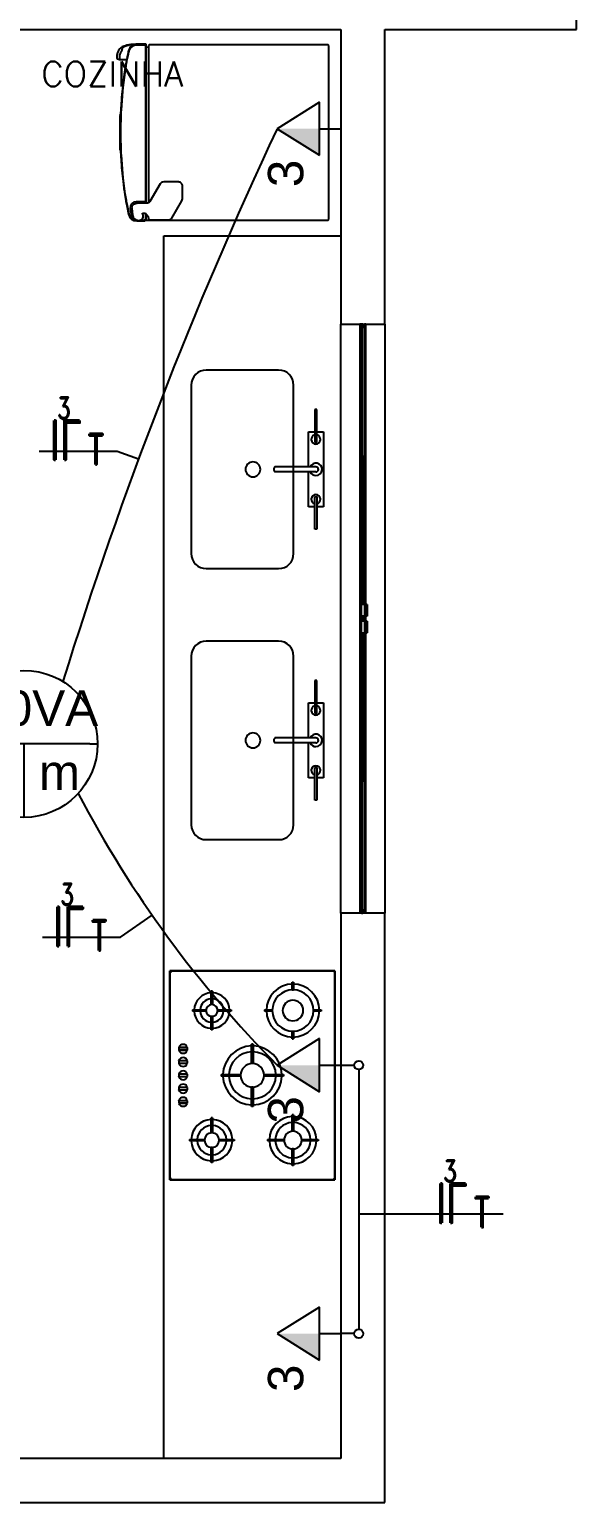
# Model space of a CAD drawing. Header units: millimetres. Extents: x -632.9 to -536.7, y 683.3 to 727.5.
# Drawn here: x -615.47 to -613.62, y 684.7 to 689.7 of the extents above; entities that cross this region are included whole.
import ezdxf
from ezdxf.enums import TextEntityAlignment as Align

# ---------------------------------------------------------------- set-up
doc = ezdxf.new("R2010")
doc.units = ezdxf.units.MM
doc.header["$MEASUREMENT"] = 0
for name, color, linetype, lineweight in [('A-GLAZ', 151, 'Continuous', 9), ('LAYERCOMUM', 252, 'Continuous', 25), ('REDE ELETRICA', 7, 'Continuous', 9)]:
    doc.layers.add(name, color=color, linetype=linetype, lineweight=lineweight)
for name, color, linetype in [('ARQUITETURA', 9, 'Continuous'), ('ELETRODUTO EMBUTIDO LAJE PAREDE', 2, 'Continuous'), ('ELETRODUTO LUMINÁRIA', 3, 'Continuous'), ('ELETRODUTO TEXTO', 2, 'Continuous'), ('IMOBILIARIO', 8, 'Continuous'), ('PENA1', 2, 'Continuous')]:
    doc.layers.add(name, color=color, linetype=linetype)
doc.styles.add('GYN_Carimbo_Página', font='arial.ttf', dxfattribs={"height": 0.6})
doc.styles.add('GYN_Dispositivos', font='arial.ttf', dxfattribs={"height": 0.2})
doc.styles.add('ROMAND', font='romand__.ttf', dxfattribs={"width": 0.75})
doc.styles.add('SIMPLEX', font='simplex.shx')

# ---------------------------------------------------------------- blocks, each defined once
blk = doc.blocks.new('*U16')
for p, q in [((-0.3732, 0), (-0.4158, 0)), ((0.3732, 0), (-0.3732, 0)), ((0, 0), (0, -0.3732)), ((0.3732, 0), (0.4158, 0)), ((0, -0.3732), (0, -0.4158))]:
    blk.add_line(p, q)
blk.add_circle((0, 0), 0.4158)
at = {"color": 7, "style": 'GYN_Dispositivos'}
blk.add_attdef('P', text='', height=0.2, dxfattribs=at).set_placement((0, 0.1596), align=Align.BOTTOM_CENTER)
blk.add_attdef('CI', text='', height=0.2, dxfattribs=at).set_placement((-0.1596, 0), align=Align.TOP_RIGHT)
blk.add_attdef('CM', text='', height=0.2, dxfattribs=at).set_placement((0.1596, 0), align=Align.TOP_LEFT)
blk = doc.blocks.new('*U6')
for points in [[(0, 0.36), (-0.075, 0.24), (0, 0.24)], [(0, 0.24), (-0.075, 0.24), (-0.15, 0.12), (0, 0.12)]]:
    blk.add_hatch(color=256).paths.add_polyline_path(points)
for p, q in [((0, 0.36), (-0.15, 0.12)), ((0.15, 0.12), (0, 0.36)), ((-0.15, 0.12), (0.15, 0.12)), ((0, 0.12), (0, 0))]:
    blk.add_line(p, q)
at = {"layer": 'REDE ELETRICA', "style": 'GYN_Carimbo_Página'}
blk.add_attdef('CIRCUITO', text='', height=0.2, dxfattribs=at).set_placement((0, 0.5421), align=Align.MIDDLE_CENTER)

msp = doc.modelspace()

# ---------------------------------------------------------------- linework, layer by layer
at = {"layer": 'A-GLAZ', "lineweight": 25}
for p, q in [((-614.3444, 686.7136), (-614.3454, 686.7136)), ((-614.3444, 686.6992), (-614.3444, 686.7136)), ((-614.3404, 686.7136), (-614.3414, 686.7136)), ((-614.3414, 686.7136), (-614.3414, 686.6992)), ((-614.3404, 686.6992), (-614.3404, 686.7136)), ((-614.3454, 686.6992), (-614.3444, 686.6992)), ((-614.3444, 686.6992), (-614.3414, 686.6992)), ((-614.3414, 686.6992), (-614.3404, 686.6992))]:
    msp.add_line(p, q, dxfattribs=at)
at = {"layer": 'A-GLAZ'}
for p, q in [((-614.3504, 686.6992), (-614.3454, 686.6992)), ((-614.3354, 686.6992), (-614.3304, 686.6992))]:
    msp.add_line(p, q, dxfattribs=at)
at = {"layer": 'ARQUITETURA'}
for p, q in [((-613.6154, 689.6992), (-613.6154, 692.8492)), ((-616.7154, 689.6992), (-614.4154, 689.6992)), ((-614.4154, 689.6992), (-614.4154, 688.6992)), ((-614.2654, 689.6992), (-613.6154, 689.6992)), ((-614.2654, 688.6992), (-614.2654, 689.6992)), ((-615.0154, 688.9992), (-614.4154, 688.9992)), ((-614.4154, 688.6992), (-614.2654, 688.6992)), ((-614.4154, 686.6992), (-614.4154, 688.6992)), ((-614.3454, 688.6992), (-614.3504, 688.6992)), ((-614.3504, 688.6992), (-614.3504, 686.6992)), ((-614.3454, 686.6992), (-614.3454, 688.6992)), ((-614.3444, 688.6992), (-614.3454, 688.6992)), ((-614.3454, 688.6852), (-614.3444, 688.6852)), ((-614.3444, 688.6852), (-614.3444, 688.6992)), ((-614.3414, 688.6992), (-614.3444, 688.6992)), ((-614.3444, 688.6992), (-614.3444, 688.1992)), ((-614.3404, 688.6992), (-614.3414, 688.6992)), ((-614.3414, 688.6992), (-614.3414, 688.6852)), ((-614.3414, 688.1992), (-614.3414, 688.6992)), ((-614.3414, 688.6852), (-614.3404, 688.6852)), ((-614.3404, 688.6992), (-614.3354, 688.6992)), ((-614.3404, 688.6852), (-614.3404, 688.6992)), ((-614.3304, 688.6992), (-614.3354, 688.6992)), ((-614.3354, 688.6992), (-614.3354, 686.6992)), ((-614.3304, 686.6992), (-614.3304, 688.6992)), ((-614.2654, 688.6992), (-614.2654, 686.6992)), ((-614.3444, 688.2125), (-614.3454, 688.2125)), ((-614.3444, 688.1992), (-614.3444, 688.2125)), ((-614.3404, 688.2125), (-614.3414, 688.2125)), ((-614.3414, 688.2125), (-614.3414, 688.1992)), ((-614.3404, 688.1975), (-614.3404, 688.2125)), ((-614.3364, 688.2492), (-614.3394, 688.2492)), ((-614.3394, 688.2492), (-614.3394, 687.7476)), ((-614.3364, 687.7476), (-614.3364, 688.2492)), ((-614.3454, 688.1975), (-614.3404, 688.1975)), ((-614.3414, 688.1992), (-614.3444, 688.1992)), ((-614.3444, 688.1992), (-614.3414, 688.1992)), ((-614.3354, 687.7476), (-614.3454, 687.7476)), ((-614.3354, 687.7076), (-614.3454, 687.7076)), ((-614.3404, 687.7076), (-614.3404, 687.6908)), ((-614.3394, 687.6908), (-614.3394, 687.7076)), ((-614.3394, 687.7076), (-614.3394, 687.6908)), ((-614.3364, 687.7076), (-614.3364, 687.6908)), ((-614.3364, 687.6908), (-614.3364, 687.7076)), ((-614.3259, 687.7476), (-614.3304, 687.7476)), ((-614.3259, 687.7076), (-614.3304, 687.7076)), ((-614.3259, 687.7476), (-614.3259, 687.7276)), ((-614.3259, 687.7276), (-614.3259, 687.7076)), ((-614.3354, 687.6908), (-614.3454, 687.6908)), ((-614.3454, 687.6508), (-614.3354, 687.6508)), ((-614.3394, 687.6508), (-614.3394, 687.1492)), ((-614.3364, 687.1492), (-614.3364, 687.6508)), ((-614.3259, 687.6908), (-614.3304, 687.6908)), ((-614.3304, 687.6508), (-614.3259, 687.6508)), ((-614.3259, 687.6908), (-614.3259, 687.6688)), ((-614.3259, 687.6688), (-614.3259, 687.6508)), ((-614.3404, 687.2008), (-614.3454, 687.2008)), ((-614.3404, 687.1858), (-614.3404, 687.2008)), ((-614.3454, 687.1858), (-614.3444, 687.1858)), ((-614.3444, 687.1858), (-614.3444, 687.1992)), ((-614.3444, 687.1992), (-614.3414, 687.1992)), ((-614.3444, 687.1992), (-614.3444, 686.6992)), ((-614.3414, 687.1992), (-614.3444, 687.1992)), ((-614.3414, 687.1992), (-614.3414, 687.1858)), ((-614.3414, 686.6992), (-614.3414, 687.1992)), ((-614.3414, 687.1858), (-614.3404, 687.1858)), ((-614.3394, 687.1492), (-614.3364, 687.1492)), ((-614.3504, 686.6992), (-614.4154, 686.6992)), ((-614.4154, 686.6992), (-614.4154, 684.8492)), ((-614.3354, 686.6992), (-614.3404, 686.6992)), ((-614.2654, 686.6992), (-614.3304, 686.6992)), ((-614.2654, 684.6992), (-614.2654, 686.6992)), ((-614.4154, 684.8492), (-616.5654, 684.8492)), ((-617.1154, 684.6992), (-614.2654, 684.6992))]:
    msp.add_line(p, q, dxfattribs=at)
at = {"layer": 'ELETRODUTO EMBUTIDO LAJE PAREDE'}
for p, q in [((-614.4154, 686.1837), (-614.3696, 686.1837)), ((-614.3544, 686.1685), (-614.3544, 685.2877)), ((-614.3696, 685.2725), (-614.4154, 685.2725))]:
    msp.add_line(p, q, dxfattribs=at)
for centre in [(-614.3544, 686.1837), (-614.3544, 685.2725)]:
    msp.add_circle(centre, 0.0152, dxfattribs=at)
for centre, radius, start, end in [((-601.4776, 683.1858), 14.5317, 154.84752, 162.78754), ((-611.8938, 688.8957), 3.8535, 207.6783, 224.7313)]:
    msp.add_arc(centre, radius, start, end, dxfattribs=at)
at = {"layer": 'IMOBILIARIO'}
for p, q in [((-615.175, 689.6126), (-615.1752, 689.609)), ((-615.175, 689.6126), (-615.1752, 689.609)), ((-615.1752, 689.609), (-615.1751, 689.6073)), ((-615.1752, 689.609), (-615.1751, 689.6073)), ((-615.1751, 689.6073), (-615.1749, 689.6047)), ((-615.1751, 689.6073), (-615.1749, 689.6047)), ((-615.1744, 689.6154), (-615.175, 689.6126)), ((-615.1744, 689.6154), (-615.175, 689.6126)), ((-615.1749, 689.6047), (-615.1748, 689.6018)), ((-615.1749, 689.6047), (-615.1748, 689.6018)), ((-615.1748, 689.6018), (-615.1744, 689.5999)), ((-615.1748, 689.6018), (-615.1744, 689.5999)), ((-615.1741, 689.6175), (-615.1744, 689.6154)), ((-615.1741, 689.6175), (-615.1744, 689.6154)), ((-615.1733, 689.6203), (-615.1741, 689.6175)), ((-615.1733, 689.6203), (-615.1741, 689.6175)), ((-615.1709, 689.6257), (-615.1733, 689.6203)), ((-615.1709, 689.6257), (-615.1733, 689.6203)), ((-615.1698, 689.6278), (-615.1709, 689.6257)), ((-615.1698, 689.6278), (-615.1709, 689.6257)), ((-615.1656, 689.6336), (-615.1698, 689.6278)), ((-615.1656, 689.6336), (-615.1698, 689.6278)), ((-615.166, 689.6121), (-615.1666, 689.6087)), ((-615.1666, 689.6087), (-615.1666, 689.6028)), ((-615.1666, 689.6028), (-615.1661, 689.599)), ((-615.1649, 689.6158), (-615.166, 689.6121)), ((-615.1644, 689.635), (-615.1656, 689.6336)), ((-615.1644, 689.635), (-615.1656, 689.6336)), ((-615.1631, 689.6197), (-615.1649, 689.6158)), ((-615.1618, 689.6371), (-615.1644, 689.635)), ((-615.1618, 689.6371), (-615.1644, 689.635)), ((-615.16, 689.6246), (-615.1631, 689.6197)), ((-615.1573, 689.6398), (-615.1618, 689.6371)), ((-615.1573, 689.6398), (-615.1618, 689.6371)), ((-615.1577, 689.6341), (-615.16, 689.6246)), ((-615.1545, 689.6375), (-615.1577, 689.6341)), ((-615.1542, 689.6412), (-615.1573, 689.6398)), ((-615.1542, 689.6412), (-615.1573, 689.6398)), ((-615.1506, 689.64), (-615.1545, 689.6375)), ((-615.1505, 689.6427), (-615.1542, 689.6412)), ((-615.1505, 689.6427), (-615.1542, 689.6412)), ((-615.1448, 689.6427), (-615.1506, 689.64)), ((-615.1461, 689.6441), (-615.1505, 689.6427)), ((-615.1461, 689.6441), (-615.1505, 689.6427)), ((-615.141, 689.6454), (-615.1461, 689.6441)), ((-615.141, 689.6454), (-615.1461, 689.6441)), ((-615.1369, 689.6452), (-615.1448, 689.6427)), ((-615.1403, 689.6057), (-615.1413, 689.6007)), ((-615.1351, 689.6466), (-615.141, 689.6454)), ((-615.1351, 689.6466), (-615.141, 689.6454)), ((-615.1382, 689.6155), (-615.1403, 689.6057)), ((-615.14, 689.5968), (-615.1387, 689.6034)), ((-615.1387, 689.6034), (-615.1372, 689.6109)), ((-615.1374, 689.6195), (-615.1382, 689.6155)), ((-615.1365, 689.6234), (-615.1374, 689.6195)), ((-615.1372, 689.6109), (-615.1363, 689.615)), ((-615.1301, 689.6468), (-615.1369, 689.6452)), ((-615.1354, 689.6282), (-615.1365, 689.6234)), ((-615.1363, 689.615), (-615.1356, 689.6183)), ((-615.1356, 689.6183), (-615.1339, 689.6258)), ((-615.1339, 689.6321), (-615.1354, 689.6282)), ((-615.1284, 689.6476), (-615.1351, 689.6466)), ((-615.1284, 689.6476), (-615.1351, 689.6466)), ((-615.1311, 689.6369), (-615.1339, 689.6321)), ((-615.1339, 689.6258), (-615.1319, 689.6317)), ((-615.1319, 689.6317), (-615.13, 689.635)), ((-615.1288, 689.6397), (-615.1311, 689.6369)), ((-615.124, 689.6476), (-615.1301, 689.6468)), ((-615.13, 689.635), (-615.1261, 689.6396)), ((-615.1262, 689.6422), (-615.1288, 689.6397)), ((-615.1246, 689.6478), (-615.1284, 689.6476)), ((-615.1246, 689.6478), (-615.1284, 689.6476)), ((-615.1231, 689.6445), (-615.1262, 689.6422)), ((-615.1261, 689.6396), (-615.1229, 689.6422)), ((-615.1221, 689.6482), (-615.1246, 689.6478)), ((-615.1221, 689.6482), (-615.1246, 689.6478)), ((-615.1143, 689.6483), (-615.124, 689.6476)), ((-615.1194, 689.6465), (-615.1231, 689.6445)), ((-615.1229, 689.6422), (-615.1188, 689.6445)), ((-615.1124, 689.6486), (-615.1221, 689.6482)), ((-615.1124, 689.6486), (-615.1221, 689.6482)), ((-615.1156, 689.6479), (-615.1194, 689.6465)), ((-615.1188, 689.6445), (-615.1145, 689.6461)), ((-615.1122, 689.6487), (-615.1156, 689.6479)), ((-615.1145, 689.6461), (-615.1074, 689.6471)), ((-615.1107, 689.6489), (-615.1124, 689.6486)), ((-615.1107, 689.6489), (-615.1124, 689.6486)), ((-615.1074, 689.6491), (-615.1107, 689.6489)), ((-615.1074, 689.6491), (-615.1107, 689.6489)), ((-615.1003, 689.6491), (-615.1074, 689.6491)), ((-615.1003, 689.6491), (-615.1074, 689.6491)), ((-615.1074, 689.6471), (-615.0836, 689.6471)), ((-615.0884, 689.6491), (-615.1003, 689.6491)), ((-615.0884, 689.6491), (-615.1003, 689.6491)), ((-615.0794, 689.6491), (-615.0884, 689.6491)), ((-615.0794, 689.6491), (-615.0884, 689.6491)), ((-615.0836, 689.6471), (-615.0796, 689.6455)), ((-615.0796, 689.6455), (-615.0779, 689.6414)), ((-615.0754, 689.6491), (-615.0794, 689.6491)), ((-615.0754, 689.6491), (-615.0794, 689.6491)), ((-615.0779, 689.6414), (-615.0779, 689.1147)), ((-615.0754, 689.6396), (-615.0754, 689.6491)), ((-615.0754, 689.6396), (-615.0754, 689.6491)), ((-615.0679, 689.6385), (-615.0754, 689.6396)), ((-615.0679, 689.6385), (-615.0754, 689.6396)), ((-615.0754, 689.1097), (-615.0754, 689.6396)), ((-615.0659, 689.6467), (-615.0679, 689.6447)), ((-615.0659, 689.6467), (-615.0679, 689.6447)), ((-615.0679, 689.6447), (-615.0679, 689.6385)), ((-615.0679, 689.6447), (-615.0679, 689.6385)), ((-615.0679, 689.6385), (-615.0679, 689.1105)), ((-614.4579, 689.6467), (-615.0659, 689.6467)), ((-614.4579, 689.6467), (-615.0659, 689.6467)), ((-614.4559, 689.6447), (-614.4579, 689.6467)), ((-614.4559, 689.6447), (-614.4579, 689.6467)), ((-614.4559, 689.0537), (-614.4559, 689.6447)), ((-614.4559, 689.0537), (-614.4559, 689.6447)), ((-615.1744, 689.5999), (-615.1658, 689.5977)), ((-615.1744, 689.5999), (-615.1658, 689.5977)), ((-615.1658, 689.5977), (-615.1418, 689.5977)), ((-615.1658, 689.5977), (-615.1418, 689.5977)), ((-615.154, 689.5025), (-615.1475, 689.5532)), ((-615.1494, 689.5532), (-615.1501, 689.5489)), ((-615.1494, 689.5532), (-615.1501, 689.5489)), ((-615.1492, 689.5555), (-615.1494, 689.5532)), ((-615.1492, 689.5555), (-615.1494, 689.5532)), ((-615.1486, 689.5594), (-615.1492, 689.5555)), ((-615.1486, 689.5594), (-615.1492, 689.5555)), ((-615.1478, 689.5643), (-615.1486, 689.5594)), ((-615.1478, 689.5643), (-615.1486, 689.5594)), ((-615.1475, 689.5661), (-615.1478, 689.5643)), ((-615.1475, 689.5661), (-615.1478, 689.5643)), ((-615.1472, 689.5678), (-615.1475, 689.5661)), ((-615.1472, 689.5678), (-615.1475, 689.5661)), ((-615.1475, 689.5532), (-615.1469, 689.5574)), ((-615.1466, 689.5715), (-615.1472, 689.5678)), ((-615.1466, 689.5715), (-615.1472, 689.5678)), ((-615.1469, 689.5574), (-615.1456, 689.5651)), ((-615.1459, 689.5753), (-615.1466, 689.5715)), ((-615.1459, 689.5753), (-615.1466, 689.5715)), ((-615.1456, 689.5773), (-615.1459, 689.5753)), ((-615.1456, 689.5773), (-615.1459, 689.5753)), ((-615.1453, 689.5789), (-615.1456, 689.5773)), ((-615.1453, 689.5789), (-615.1456, 689.5773)), ((-615.1456, 689.5651), (-615.1442, 689.5736)), ((-615.1446, 689.583), (-615.1453, 689.5789)), ((-615.1446, 689.583), (-615.1453, 689.5789)), ((-615.1439, 689.5869), (-615.1446, 689.583)), ((-615.1439, 689.5869), (-615.1446, 689.583)), ((-615.1442, 689.5736), (-615.1432, 689.5793)), ((-615.1424, 689.5948), (-615.1439, 689.5869)), ((-615.1424, 689.5948), (-615.1439, 689.5869)), ((-615.1432, 689.5793), (-615.1422, 689.5849)), ((-615.1418, 689.5977), (-615.1424, 689.5948)), ((-615.1418, 689.5977), (-615.1424, 689.5948)), ((-615.1422, 689.5849), (-615.1412, 689.5902)), ((-615.1412, 689.5902), (-615.14, 689.5968)), ((-615.1555, 689.5074), (-615.1592, 689.4688)), ((-615.1555, 689.5074), (-615.1592, 689.4688)), ((-615.1518, 689.5374), (-615.1555, 689.5074)), ((-615.1518, 689.5374), (-615.1555, 689.5074)), ((-615.1555, 689.4883), (-615.154, 689.5025)), ((-615.1515, 689.5393), (-615.1518, 689.5374)), ((-615.1515, 689.5393), (-615.1518, 689.5374)), ((-615.1513, 689.5411), (-615.1515, 689.5393)), ((-615.1513, 689.5411), (-615.1515, 689.5393)), ((-615.151, 689.5432), (-615.1513, 689.5411)), ((-615.151, 689.5432), (-615.1513, 689.5411)), ((-615.1501, 689.5489), (-615.151, 689.5432)), ((-615.1501, 689.5489), (-615.151, 689.5432)), ((-615.1597, 689.4615), (-615.1618, 689.4299)), ((-615.1597, 689.4615), (-615.1618, 689.4299)), ((-615.16, 689.4262), (-615.1555, 689.4883)), ((-615.1592, 689.4688), (-615.1597, 689.4615)), ((-615.1592, 689.4688), (-615.1597, 689.4615)), ((-615.1625, 689.4106), (-615.1654, 689.4077)), ((-615.1625, 689.4106), (-615.1654, 689.4077)), ((-615.1654, 689.4077), (-615.1654, 689.4057)), ((-615.1654, 689.4077), (-615.1654, 689.4057)), ((-615.1654, 689.4057), (-615.1654, 689.4017)), ((-615.1654, 689.4057), (-615.1654, 689.4017)), ((-615.1654, 689.4017), (-615.1654, 689.3988)), ((-615.1654, 689.4017), (-615.1654, 689.3988)), ((-615.1618, 689.4299), (-615.1625, 689.4106)), ((-615.1618, 689.4299), (-615.1625, 689.4106)), ((-615.1605, 689.4106), (-615.1625, 689.4106)), ((-615.1618, 689.3492), (-615.1603, 689.4188)), ((-615.1603, 689.4188), (-615.16, 689.4262)), ((-615.1654, 689.3988), (-615.1654, 689.3743)), ((-615.1654, 689.3988), (-615.1654, 689.3743)), ((-615.1654, 689.3743), (-615.1654, 689.3492)), ((-615.1654, 689.3743), (-615.1654, 689.3492)), ((-615.1654, 689.3492), (-615.1654, 689.324)), ((-615.1654, 689.3492), (-615.1654, 689.324)), ((-615.1654, 689.324), (-615.1654, 689.2996)), ((-615.1654, 689.324), (-615.1654, 689.2996)), ((-615.1603, 689.2795), (-615.1618, 689.3492)), ((-615.1654, 689.2996), (-615.1654, 689.2967)), ((-615.1654, 689.2996), (-615.1654, 689.2967)), ((-615.1654, 689.2967), (-615.1654, 689.2942)), ((-615.1654, 689.2967), (-615.1654, 689.2942)), ((-615.1654, 689.2942), (-615.1654, 689.2922)), ((-615.1654, 689.2942), (-615.1654, 689.2922)), ((-615.1654, 689.2922), (-615.1625, 689.2877)), ((-615.1654, 689.2922), (-615.1625, 689.2877)), ((-615.1625, 689.2877), (-615.1618, 689.2699)), ((-615.1625, 689.2877), (-615.1618, 689.2699)), ((-615.1625, 689.2877), (-615.1605, 689.2877)), ((-615.1618, 689.2699), (-615.1596, 689.2367)), ((-615.1618, 689.2699), (-615.1596, 689.2367)), ((-615.1599, 689.2721), (-615.1603, 689.2795)), ((-615.1554, 689.21), (-615.1599, 689.2721)), ((-615.1596, 689.2367), (-615.1592, 689.2304)), ((-615.1596, 689.2367), (-615.1592, 689.2304)), ((-615.1592, 689.2304), (-615.1555, 689.1918)), ((-615.1592, 689.2304), (-615.1555, 689.1918)), ((-615.1539, 689.1953), (-615.1554, 689.21)), ((-615.1555, 689.1918), (-615.1544, 689.1827)), ((-615.1555, 689.1918), (-615.1544, 689.1827)), ((-615.1544, 689.1827), (-615.1517, 689.1609)), ((-615.1544, 689.1827), (-615.1517, 689.1609)), ((-615.1467, 689.1409), (-615.1539, 689.1953)), ((-615.1517, 689.1609), (-615.1512, 689.1577)), ((-615.1517, 689.1609), (-615.1512, 689.1577)), ((-615.1512, 689.1577), (-615.1509, 689.1552)), ((-615.1512, 689.1577), (-615.1509, 689.1552)), ((-615.1509, 689.1552), (-615.1496, 689.1473)), ((-615.1509, 689.1552), (-615.1496, 689.1473)), ((-615.0285, 689.1747), (-615.0631, 689.1147)), ((-615.0263, 689.1775), (-615.0285, 689.1747)), ((-615.0234, 689.1798), (-615.0263, 689.1775)), ((-615.0199, 689.1812), (-615.0234, 689.1798)), ((-615.0164, 689.1817), (-615.0199, 689.1812)), ((-614.9666, 689.1817), (-615.0164, 689.1817)), ((-614.9641, 689.1814), (-614.9666, 689.1817)), ((-614.9614, 689.1807), (-614.9641, 689.1814)), ((-614.9589, 689.1794), (-614.9614, 689.1807)), ((-614.9567, 689.1776), (-614.9589, 689.1794)), ((-614.9549, 689.1753), (-614.9567, 689.1776)), ((-614.9536, 689.1728), (-614.9549, 689.1753)), ((-614.9528, 689.1702), (-614.9536, 689.1728)), ((-614.9526, 689.1677), (-614.9528, 689.1702)), ((-614.9526, 689.1245), (-614.9526, 689.1677)), ((-615.1496, 689.1473), (-615.1472, 689.1311)), ((-615.1496, 689.1473), (-615.1472, 689.1311)), ((-615.1472, 689.1311), (-615.146, 689.1244)), ((-615.1472, 689.1311), (-615.146, 689.1244)), ((-615.1431, 689.1191), (-615.1467, 689.1409)), ((-615.146, 689.1244), (-615.1452, 689.1196)), ((-615.146, 689.1244), (-615.1452, 689.1196)), ((-615.1452, 689.1196), (-615.1443, 689.1147)), ((-615.1452, 689.1196), (-615.1443, 689.1147)), ((-615.1443, 689.1147), (-615.1419, 689.1013)), ((-615.1443, 689.1147), (-615.1419, 689.1013)), ((-615.1422, 689.1144), (-615.1431, 689.1191)), ((-615.1408, 689.1066), (-615.1422, 689.1144)), ((-615.1419, 689.1013), (-615.1357, 689.072)), ((-615.1419, 689.1013), (-615.1357, 689.072)), ((-615.1338, 689.0725), (-615.1408, 689.1066)), ((-615.1252, 689.1072), (-615.1294, 689.0992)), ((-615.118, 689.1125), (-615.1252, 689.1072)), ((-615.1228, 689.1012), (-615.124, 689.0991)), ((-615.1213, 689.1031), (-615.1228, 689.1012)), ((-615.1194, 689.1046), (-615.1213, 689.1031)), ((-615.1174, 689.1058), (-615.1194, 689.1046)), ((-615.11, 689.1142), (-615.118, 689.1125)), ((-615.1153, 689.1065), (-615.1174, 689.1058)), ((-615.1039, 689.1093), (-615.1153, 689.1065)), ((-615.0754, 689.1142), (-615.11, 689.1142)), ((-615.101, 689.1097), (-615.1039, 689.1093)), ((-615.0718, 689.1097), (-615.101, 689.1097)), ((-615.0688, 689.1102), (-615.0718, 689.1097)), ((-615.0679, 689.1106), (-615.0688, 689.1102)), ((-615.066, 689.1117), (-615.0679, 689.1106)), ((-615.0652, 689.1123), (-615.066, 689.1117)), ((-615.0631, 689.1147), (-615.0652, 689.1123)), ((-614.9885, 689.0591), (-614.9545, 689.1174)), ((-614.9545, 689.1174), (-614.9531, 689.1208)), ((-614.9531, 689.1208), (-614.9526, 689.1245)), ((-615.1357, 689.072), (-615.1326, 689.0639)), ((-615.1357, 689.072), (-615.1326, 689.0639)), ((-615.1298, 689.0634), (-615.1338, 689.0725)), ((-615.1326, 689.0639), (-615.1303, 689.061)), ((-615.1326, 689.0639), (-615.1303, 689.061)), ((-615.1303, 689.061), (-615.1275, 689.0573)), ((-615.1303, 689.061), (-615.1275, 689.0573)), ((-615.1294, 689.0992), (-615.1298, 689.091)), ((-615.1298, 689.091), (-615.1259, 689.0668)), ((-615.1228, 689.0562), (-615.1298, 689.0634)), ((-615.1275, 689.0573), (-615.1257, 689.0557)), ((-615.1275, 689.0573), (-615.1257, 689.0557)), ((-615.1259, 689.0668), (-615.1239, 689.0608)), ((-615.1257, 689.0557), (-615.1172, 689.051)), ((-615.1257, 689.0557), (-615.1172, 689.051)), ((-615.1248, 689.0968), (-615.1251, 689.0945)), ((-615.1251, 689.0945), (-615.125, 689.0923)), ((-615.125, 689.0923), (-615.1221, 689.0687)), ((-615.124, 689.0991), (-615.1248, 689.0968)), ((-615.1239, 689.0608), (-615.1197, 689.0556)), ((-615.1144, 689.0523), (-615.1228, 689.0562)), ((-615.1221, 689.0687), (-615.1214, 689.0654)), ((-615.1214, 689.0654), (-615.1201, 689.0621)), ((-615.1201, 689.0621), (-615.1181, 689.0589)), ((-615.1197, 689.0556), (-615.1139, 689.0522)), ((-615.1181, 689.0589), (-615.1155, 689.0562)), ((-615.1172, 689.051), (-615.1075, 689.0493)), ((-615.1172, 689.051), (-615.1075, 689.0493)), ((-615.1155, 689.0562), (-615.1125, 689.054)), ((-615.1072, 689.0513), (-615.1144, 689.0523)), ((-615.1125, 689.054), (-615.1091, 689.0524)), ((-615.1091, 689.0524), (-615.1057, 689.0515)), ((-615.1037, 689.0513), (-615.1072, 689.0513)), ((-615.1057, 689.0515), (-615.1023, 689.0512)), ((-615.1023, 689.0512), (-615.0994, 689.0512)), ((-615.0994, 689.0512), (-615.0959, 689.0516)), ((-615.0836, 689.0513), (-615.0985, 689.0513)), ((-615.0959, 689.0516), (-615.0926, 689.0531)), ((-615.0926, 689.0531), (-615.0897, 689.0553)), ((-615.0897, 689.0553), (-615.0876, 689.0582)), ((-615.0881, 689.0757), (-615.0784, 689.0757)), ((-615.0881, 689.0719), (-615.0881, 689.0757)), ((-615.0865, 689.0687), (-615.0881, 689.0719)), ((-615.0876, 689.0582), (-615.0863, 689.0615)), ((-615.0859, 689.0651), (-615.0865, 689.0687)), ((-615.0863, 689.0615), (-615.0859, 689.0651)), ((-615.0815, 689.0517), (-615.0836, 689.0513)), ((-615.0796, 689.053), (-615.0815, 689.0517)), ((-615.0808, 689.0499), (-615.0779, 689.0518)), ((-615.0808, 689.0499), (-615.0779, 689.0518)), ((-615.0783, 689.0549), (-615.0796, 689.053)), ((-615.0784, 689.0757), (-615.0743, 689.0715)), ((-615.0779, 689.057), (-615.0783, 689.0549)), ((-615.0779, 689.0752), (-615.0779, 689.057)), ((-615.0779, 689.0518), (-615.0714, 689.0522)), ((-615.0779, 689.0518), (-615.0714, 689.0522)), ((-615.0777, 689.0522), (-615.0761, 689.0545)), ((-615.0761, 689.0545), (-615.0754, 689.0578)), ((-615.0754, 689.0578), (-615.0754, 689.0727)), ((-615.0743, 689.0715), (-615.07, 689.065)), ((-615.0714, 689.0522), (-615.0679, 689.0522)), ((-615.0714, 689.0522), (-615.0679, 689.0522)), ((-615.07, 689.065), (-615.0684, 689.0574)), ((-615.0684, 689.0574), (-615.0676, 689.0549)), ((-615.0679, 689.0559), (-615.0679, 689.0537)), ((-615.0679, 689.0522), (-615.0659, 689.0517)), ((-615.0679, 689.0522), (-615.0659, 689.0517)), ((-615.0676, 689.0549), (-615.0654, 689.0534)), ((-615.0659, 689.0517), (-614.4579, 689.0517)), ((-615.0659, 689.0517), (-614.4579, 689.0517)), ((-615.0654, 689.0534), (-615.0642, 689.0532)), ((-615.0642, 689.0532), (-614.9988, 689.0532)), ((-614.9988, 689.0532), (-614.9958, 689.0536)), ((-614.9958, 689.0536), (-614.9929, 689.0548)), ((-614.9929, 689.0548), (-614.9903, 689.0567)), ((-614.9903, 689.0567), (-614.9885, 689.0591)), ((-614.4579, 689.0517), (-614.4559, 689.0537)), ((-614.4579, 689.0517), (-614.4559, 689.0537)), ((-615.1075, 689.0493), (-615.0839, 689.0493)), ((-615.1075, 689.0493), (-615.0839, 689.0493)), ((-615.0839, 689.0493), (-615.0808, 689.0499)), ((-615.0839, 689.0493), (-615.0808, 689.0499)), ((-615.0154, 684.8492), (-615.0154, 688.9992)), ((-614.6262, 688.543), (-614.8722, 688.543)), ((-614.923, 688.4922), (-614.923, 687.92)), ((-614.5754, 687.92), (-614.5754, 688.4922)), ((-614.4969, 688.4093), (-614.5032, 688.4093)), ((-614.5032, 688.4093), (-614.5032, 688.2982)), ((-614.4969, 688.2982), (-614.4969, 688.4093)), ((-614.5254, 688.3331), (-614.5032, 688.3331)), ((-614.5254, 688.2147), (-614.5254, 688.3331)), ((-614.4969, 688.3331), (-614.4746, 688.3331)), ((-614.4746, 688.3331), (-614.4746, 688.0791)), ((-614.5032, 688.2982), (-614.4969, 688.2982)), ((-614.5, 688.2147), (-614.6388, 688.2147)), ((-614.5, 688.1974), (-614.6388, 688.1974)), ((-614.5254, 688.0791), (-614.5254, 688.1974)), ((-614.5032, 688.114), (-614.4969, 688.114)), ((-614.5032, 688.0028), (-614.5032, 688.114)), ((-614.4969, 688.114), (-614.4969, 688.0028)), ((-614.5032, 688.0791), (-614.5254, 688.0791)), ((-614.4746, 688.0791), (-614.4969, 688.0791)), ((-614.4969, 688.0028), (-614.5032, 688.0028)), ((-614.8722, 687.8692), (-614.6262, 687.8692)), ((-614.6262, 687.623), (-614.8722, 687.623)), ((-614.923, 687.5722), (-614.923, 687)), ((-614.5754, 687), (-614.5754, 687.5722)), ((-614.4969, 687.4893), (-614.5032, 687.4893)), ((-614.5032, 687.4893), (-614.5032, 687.3782)), ((-614.4969, 687.3782), (-614.4969, 687.4893)), ((-614.5254, 687.4131), (-614.5032, 687.4131)), ((-614.5254, 687.2947), (-614.5254, 687.4131)), ((-614.4969, 687.4131), (-614.4746, 687.4131)), ((-614.4746, 687.4131), (-614.4746, 687.1591)), ((-614.5032, 687.3782), (-614.4969, 687.3782)), ((-614.5, 687.2947), (-614.6388, 687.2947)), ((-614.5, 687.2774), (-614.6388, 687.2774)), ((-614.5254, 687.1591), (-614.5254, 687.2774)), ((-614.5032, 687.1591), (-614.5254, 687.1591)), ((-614.5032, 687.194), (-614.4969, 687.194)), ((-614.5032, 687.0828), (-614.5032, 687.194)), ((-614.4969, 687.194), (-614.4969, 687.0828)), ((-614.4746, 687.1591), (-614.4969, 687.1591)), ((-614.4969, 687.0828), (-614.5032, 687.0828)), ((-614.8722, 686.9492), (-614.6262, 686.9492)), ((-614.9954, 686.5042), (-614.9954, 685.7942)), ((-614.4354, 686.5042), (-614.9954, 686.5042)), ((-614.9954, 685.7942), (-614.9954, 686.5042)), ((-614.9954, 686.5042), (-614.4354, 686.5042)), ((-614.4354, 685.7942), (-614.4354, 686.5042)), ((-614.4354, 686.5042), (-614.4354, 685.7942)), ((-614.5804, 686.4392), (-614.5804, 686.465)), ((-614.5804, 686.465), (-614.5754, 686.465)), ((-614.5754, 686.465), (-614.5754, 686.4392)), ((-614.8554, 686.417), (-614.8554, 686.435)), ((-614.8504, 686.435), (-614.8554, 686.435)), ((-614.8554, 686.3892), (-614.8554, 686.417)), ((-614.8504, 686.417), (-614.8554, 686.417)), ((-614.8504, 686.435), (-614.8504, 686.417)), ((-614.8504, 686.417), (-614.8504, 686.3892)), ((-614.5804, 686.4392), (-614.5754, 686.4392)), ((-614.9187, 686.3717), (-614.9007, 686.3717)), ((-614.9187, 686.3717), (-614.9187, 686.3667)), ((-614.9007, 686.3667), (-614.9187, 686.3667)), ((-614.9007, 686.3717), (-614.8729, 686.3717)), ((-614.9007, 686.3717), (-614.9007, 686.3667)), ((-614.8729, 686.3667), (-614.9007, 686.3667)), ((-614.8729, 686.3717), (-614.8729, 686.3667)), ((-614.8504, 686.3892), (-614.8554, 686.3892)), ((-614.8329, 686.3717), (-614.8129, 686.3717)), ((-614.8329, 686.3717), (-614.8329, 686.3667)), ((-614.8129, 686.3667), (-614.8329, 686.3667)), ((-614.8129, 686.3717), (-614.7871, 686.3717)), ((-614.8129, 686.3717), (-614.8129, 686.3667)), ((-614.7871, 686.3667), (-614.8129, 686.3667)), ((-614.7871, 686.3717), (-614.7871, 686.3667)), ((-614.6737, 686.3717), (-614.6479, 686.3717)), ((-614.6737, 686.3717), (-614.6737, 686.3667)), ((-614.6479, 686.3667), (-614.6737, 686.3667)), ((-614.6479, 686.3717), (-614.6479, 686.3667)), ((-614.5079, 686.3717), (-614.4821, 686.3717)), ((-614.5079, 686.3717), (-614.5079, 686.3667)), ((-614.4821, 686.3667), (-614.5079, 686.3667)), ((-614.4821, 686.3717), (-614.4821, 686.3667)), ((-614.8554, 686.3292), (-614.8554, 686.3492)), ((-614.8504, 686.3492), (-614.8554, 686.3492)), ((-614.8554, 686.3034), (-614.8554, 686.3292)), ((-614.8504, 686.3292), (-614.8554, 686.3292)), ((-614.8504, 686.3034), (-614.8554, 686.3034)), ((-614.8504, 686.3492), (-614.8504, 686.3292)), ((-614.8504, 686.3292), (-614.8504, 686.3034)), ((-614.7179, 686.237), (-614.7179, 686.255)), ((-614.7129, 686.255), (-614.7179, 686.255)), ((-614.7129, 686.255), (-614.7129, 686.237)), ((-614.5804, 686.2734), (-614.5804, 686.2992)), ((-614.5804, 686.2992), (-614.5754, 686.2992)), ((-614.5804, 686.2734), (-614.5754, 686.2734)), ((-614.5754, 686.2992), (-614.5754, 686.2734)), ((-614.9646, 686.2442), (-614.9649, 686.2432)), ((-614.936, 686.2432), (-614.9649, 686.2432)), ((-614.9646, 686.2342), (-614.9649, 686.2352)), ((-614.9649, 686.2352), (-614.936, 686.2352)), ((-614.9646, 686.2442), (-614.9363, 686.2442)), ((-614.9363, 686.2342), (-614.9646, 686.2342)), ((-614.936, 686.2432), (-614.9363, 686.2442)), ((-614.9363, 686.2342), (-614.936, 686.2352)), ((-614.7179, 686.1892), (-614.7179, 686.237)), ((-614.7129, 686.237), (-614.7179, 686.237)), ((-614.7129, 686.237), (-614.7129, 686.1892)), ((-614.9649, 686.1982), (-614.9646, 686.1992)), ((-614.936, 686.1982), (-614.9649, 686.1982)), ((-614.9649, 686.1902), (-614.936, 686.1902)), ((-614.9649, 686.1902), (-614.9646, 686.1892)), ((-614.9646, 686.1542), (-614.9649, 686.1532)), ((-614.936, 686.1532), (-614.9649, 686.1532)), ((-614.9646, 686.1992), (-614.9363, 686.1992)), ((-614.9363, 686.1892), (-614.9646, 686.1892)), ((-614.9646, 686.1542), (-614.9363, 686.1542)), ((-614.936, 686.1982), (-614.9363, 686.1992)), ((-614.9363, 686.1892), (-614.936, 686.1902)), ((-614.936, 686.1532), (-614.9363, 686.1542)), ((-614.8212, 686.1517), (-614.8032, 686.1517)), ((-614.8212, 686.1517), (-614.8212, 686.1467)), ((-614.8032, 686.1517), (-614.7554, 686.1517)), ((-614.8032, 686.1517), (-614.8032, 686.1467)), ((-614.7554, 686.1517), (-614.7554, 686.1467)), ((-614.7129, 686.1892), (-614.7179, 686.1892)), ((-614.6754, 686.1517), (-614.6354, 686.1517)), ((-614.6754, 686.1517), (-614.6754, 686.1467)), ((-614.6354, 686.1517), (-614.6096, 686.1517)), ((-614.6354, 686.1517), (-614.6354, 686.1467)), ((-614.6096, 686.1517), (-614.6096, 686.1467)), ((-614.9646, 686.1442), (-614.9649, 686.1452)), ((-614.9649, 686.1452), (-614.936, 686.1452)), ((-614.9646, 686.1092), (-614.9649, 686.1082)), ((-614.936, 686.1082), (-614.9649, 686.1082)), ((-614.9646, 686.0992), (-614.9649, 686.1002)), ((-614.9649, 686.1002), (-614.936, 686.1002)), ((-614.9363, 686.1442), (-614.9646, 686.1442)), ((-614.9646, 686.1092), (-614.9363, 686.1092)), ((-614.9363, 686.1442), (-614.936, 686.1452)), ((-614.936, 686.1082), (-614.9363, 686.1092)), ((-614.9363, 686.0992), (-614.936, 686.1002)), ((-614.8032, 686.1467), (-614.8212, 686.1467)), ((-614.7554, 686.1467), (-614.8032, 686.1467)), ((-614.7179, 686.0692), (-614.7179, 686.1092)), ((-614.7129, 686.1092), (-614.7179, 686.1092)), ((-614.7129, 686.1092), (-614.7129, 686.0692)), ((-614.6354, 686.1467), (-614.6754, 686.1467)), ((-614.6096, 686.1467), (-614.6354, 686.1467)), ((-614.9649, 686.0632), (-614.9646, 686.0642)), ((-614.936, 686.0632), (-614.9649, 686.0632)), ((-614.9649, 686.0552), (-614.936, 686.0552)), ((-614.9649, 686.0552), (-614.9646, 686.0542)), ((-614.9363, 686.0992), (-614.9646, 686.0992)), ((-614.9646, 686.0642), (-614.9363, 686.0642)), ((-614.9363, 686.0542), (-614.9646, 686.0542)), ((-614.936, 686.0632), (-614.9363, 686.0642)), ((-614.9363, 686.0542), (-614.936, 686.0552)), ((-614.7179, 686.0434), (-614.7179, 686.0692)), ((-614.7129, 686.0692), (-614.7179, 686.0692)), ((-614.7129, 686.0692), (-614.7129, 686.0434)), ((-614.8554, 685.987), (-614.8554, 686.005)), ((-614.8504, 686.005), (-614.8554, 686.005)), ((-614.8504, 686.005), (-614.8504, 685.987)), ((-614.7129, 686.0434), (-614.7179, 686.0434)), ((-614.5804, 685.997), (-614.5804, 686.015)), ((-614.5754, 686.015), (-614.5804, 686.015)), ((-614.5754, 686.015), (-614.5754, 685.997)), ((-614.8554, 685.9542), (-614.8554, 685.987)), ((-614.8504, 685.987), (-614.8554, 685.987)), ((-614.8504, 685.9542), (-614.8554, 685.9542)), ((-614.8504, 685.987), (-614.8504, 685.9542)), ((-614.5804, 685.9592), (-614.5804, 685.997)), ((-614.5754, 685.997), (-614.5804, 685.997)), ((-614.5754, 685.9592), (-614.5804, 685.9592)), ((-614.5754, 685.997), (-614.5754, 685.9592)), ((-614.9287, 685.9317), (-614.9107, 685.9317)), ((-614.9287, 685.9317), (-614.9287, 685.9267)), ((-614.9107, 685.9267), (-614.9287, 685.9267)), ((-614.9107, 685.9317), (-614.8779, 685.9317)), ((-614.9107, 685.9317), (-614.9107, 685.9267)), ((-614.8779, 685.9267), (-614.9107, 685.9267)), ((-614.8779, 685.9317), (-614.8779, 685.9267)), ((-614.8554, 685.8792), (-614.8554, 685.9042)), ((-614.8504, 685.9042), (-614.8554, 685.9042)), ((-614.8504, 685.9042), (-614.8504, 685.8792)), ((-614.8279, 685.9317), (-614.8029, 685.9317)), ((-614.8279, 685.9317), (-614.8279, 685.9267)), ((-614.8029, 685.9267), (-614.8279, 685.9267)), ((-614.8029, 685.9317), (-614.7771, 685.9317)), ((-614.8029, 685.9317), (-614.8029, 685.9267)), ((-614.7771, 685.9267), (-614.8029, 685.9267)), ((-614.7771, 685.9317), (-614.7771, 685.9267)), ((-614.6637, 685.9317), (-614.6457, 685.9317)), ((-614.6637, 685.9317), (-614.6637, 685.9267)), ((-614.6457, 685.9267), (-614.6637, 685.9267)), ((-614.6457, 685.9317), (-614.6079, 685.9317)), ((-614.6457, 685.9317), (-614.6457, 685.9267)), ((-614.6079, 685.9267), (-614.6457, 685.9267)), ((-614.6079, 685.9317), (-614.6079, 685.9267)), ((-614.5479, 685.9317), (-614.5179, 685.9317)), ((-614.5479, 685.9317), (-614.5479, 685.9267)), ((-614.5179, 685.9267), (-614.5479, 685.9267)), ((-614.5179, 685.9317), (-614.4921, 685.9317)), ((-614.5179, 685.9317), (-614.5179, 685.9267)), ((-614.4921, 685.9267), (-614.5179, 685.9267)), ((-614.4921, 685.9317), (-614.4921, 685.9267)), ((-614.8554, 685.8534), (-614.8554, 685.8792)), ((-614.8504, 685.8792), (-614.8554, 685.8792)), ((-614.8504, 685.8534), (-614.8554, 685.8534)), ((-614.8504, 685.8792), (-614.8504, 685.8534)), ((-614.5804, 685.8692), (-614.5804, 685.8992)), ((-614.5754, 685.8992), (-614.5804, 685.8992)), ((-614.5804, 685.8434), (-614.5804, 685.8692)), ((-614.5754, 685.8692), (-614.5804, 685.8692)), ((-614.5754, 685.8992), (-614.5754, 685.8692)), ((-614.5754, 685.8692), (-614.5754, 685.8434)), ((-614.5754, 685.8434), (-614.5804, 685.8434)), ((-614.9954, 685.7942), (-614.4354, 685.7942)), ((-614.4354, 685.7942), (-614.9954, 685.7942))]:
    msp.add_line(p, q, dxfattribs=at)
for centre, radius, start, end in [((-614.8722, 688.4922), 0.0508, 90, 180), ((-614.8722, 688.4922), 0.0508, 90, 180), ((-614.6262, 688.4922), 0.0508, 0, 90), ((-614.6262, 688.4922), 0.0508, 0, 90), ((-614.5, 688.3077), 0.0157, 101.679, 270), ((-614.5, 688.3077), 0.0157, 270, 78.321), ((-614.7135, 688.2061), 0.0254, 90, 270), ((-614.7135, 688.2061), 0.0254, 270, 90), ((-614.632, 688.2061), 0.011, 128.413, 231.587), ((-614.5, 688.2061), 0.0211, 0.001, 155.9519), ((-614.5, 688.2061), 0.00862, 270, 90), ((-614.5, 688.2061), 0.0211, 270, 359.999), ((-614.5, 688.2061), 0.0211, 204.1976, 270), ((-614.5, 688.1045), 0.0157, 90, 258.321), ((-614.5, 688.1045), 0.0157, 281.679, 90), ((-614.8722, 687.92), 0.0508, 180, 270), ((-614.8722, 687.92), 0.0508, 180, 270), ((-614.6262, 687.92), 0.0508, 270, 0), ((-614.6262, 687.92), 0.0508, 270, 0), ((-614.8722, 687.5722), 0.0508, 90, 180), ((-614.8722, 687.5722), 0.0508, 90, 180), ((-614.6262, 687.5722), 0.0508, 0, 90), ((-614.6262, 687.5722), 0.0508, 0, 90), ((-614.5, 687.3877), 0.0157, 101.679, 270), ((-614.5, 687.3877), 0.0157, 270, 78.321), ((-614.7135, 687.2861), 0.0254, 90, 270), ((-614.7135, 687.2861), 0.0254, 270, 90), ((-614.5, 687.2861), 0.0211, 0.001, 155.9519), ((-614.632, 687.2861), 0.011, 128.413, 231.587), ((-614.5, 687.2861), 0.0211, 204.1976, 270), ((-614.5, 687.2861), 0.00862, 270, 90), ((-614.5, 687.2861), 0.0211, 270, 359.999), ((-614.5, 687.1845), 0.0157, 90, 258.321), ((-614.5, 687.1845), 0.0157, 281.679, 90), ((-614.8722, 687), 0.0508, 180, 270), ((-614.8722, 687), 0.0508, 180, 270), ((-614.6262, 687), 0.0508, 270, 0), ((-614.6262, 687), 0.0508, 270, 0), ((-614.5779, 686.3692), 0.09, 90, 270), ((-614.5779, 686.3692), 0.09, 270, 90), ((-614.8529, 686.3692), 0.06, 92.4148, 177.5852), ((-614.8529, 686.3692), 0.04, 93.6222, 176.3778), ((-614.8529, 686.3692), 0.06, 2.4148, 87.5852), ((-614.8529, 686.3692), 0.04, 3.6222, 86.3778), ((-614.5779, 686.3692), 0.07, 90, 270), ((-614.5779, 686.3692), 0.035, 90, 270), ((-614.5779, 686.3692), 0.07, 270, 90), ((-614.5779, 686.3692), 0.035, 270, 90), ((-614.8529, 686.3692), 0.06, 182.4148, 267.5852), ((-614.8529, 686.3692), 0.04, 183.6222, 266.3778), ((-614.8529, 686.3692), 0.02, 90, 270), ((-614.8529, 686.3692), 0.02, 270, 90), ((-614.8529, 686.3692), 0.04, 273.6222, 356.3778), ((-614.8529, 686.3692), 0.06, 272.4148, 357.5852), ((-614.9504, 686.2392), 0.015, 90, 160.4216), ((-614.9504, 686.2392), 0.015, 19.5784, 90), ((-614.9504, 686.2392), 0.015, 164.5874, 195.5195), ((-614.9504, 686.2392), 0.015, 199.6903, 270), ((-614.9504, 686.1942), 0.015, 90, 160.3097), ((-614.9504, 686.2392), 0.015, 270, 340.3097), ((-614.9504, 686.1942), 0.015, 19.6903, 90), ((-614.9504, 686.2392), 0.015, 344.4805, 15.4126), ((-614.7154, 686.1492), 0.1, 91.4489, 178.5511), ((-614.7154, 686.1492), 0.08, 91.8111, 178.1889), ((-614.7154, 686.1492), 0.1, 1.4489, 88.5511), ((-614.7154, 686.1492), 0.08, 1.8111, 88.1889), ((-614.9504, 686.1942), 0.015, 164.4805, 195.4126), ((-614.9504, 686.1492), 0.015, 164.5874, 195.5195), ((-614.9504, 686.1942), 0.015, 199.5784, 270), ((-614.9504, 686.1492), 0.015, 90, 160.4216), ((-614.9504, 686.1942), 0.015, 270, 340.4216), ((-614.9504, 686.1492), 0.015, 19.5784, 90), ((-614.9504, 686.1942), 0.015, 344.5874, 15.5195), ((-614.9504, 686.1492), 0.015, 344.4805, 15.4126), ((-614.7154, 686.1492), 0.04, 90, 270), ((-614.7154, 686.1492), 0.04, 270, 90), ((-614.9504, 686.1042), 0.015, 164.5874, 195.5195), ((-614.9504, 686.1492), 0.015, 199.6903, 270), ((-614.9504, 686.1042), 0.015, 90, 160.4216), ((-614.9504, 686.1492), 0.015, 270, 340.3097), ((-614.9504, 686.1042), 0.015, 19.5784, 90), ((-614.9504, 686.1042), 0.015, 344.4805, 15.4126), ((-614.7154, 686.1492), 0.1, 181.4489, 268.5511), ((-614.7154, 686.1492), 0.08, 181.8111, 268.1889), ((-614.7154, 686.1492), 0.08, 271.8111, 358.1889), ((-614.7154, 686.1492), 0.1, 271.4489, 358.5511), ((-614.9504, 686.0592), 0.015, 164.4805, 195.4126), ((-614.9504, 686.1042), 0.015, 199.6903, 270), ((-614.9504, 686.0592), 0.015, 90, 160.3097), ((-614.9504, 686.0592), 0.015, 199.5784, 270), ((-614.9504, 686.1042), 0.015, 270, 340.3097), ((-614.9504, 686.0592), 0.015, 19.6903, 90), ((-614.9504, 686.0592), 0.015, 270, 340.4216), ((-614.9504, 686.0592), 0.015, 344.5874, 15.5195), ((-614.5779, 685.9292), 0.08, 91.8111, 178.1889), ((-614.5779, 685.9292), 0.08, 1.8111, 88.1889), ((-614.8529, 685.9292), 0.07, 92.0698, 177.9302), ((-614.8529, 685.9292), 0.05, 92.8978, 177.1022), ((-614.8529, 685.9292), 0.025, 90, 270), ((-614.8529, 685.9292), 0.025, 270, 90), ((-614.8529, 685.9292), 0.07, 2.0698, 87.9302), ((-614.8529, 685.9292), 0.05, 2.8978, 87.1022), ((-614.5779, 685.9292), 0.06, 92.4148, 177.5852), ((-614.5779, 685.9292), 0.03, 90, 270), ((-614.5779, 685.9292), 0.03, 270, 90), ((-614.5779, 685.9292), 0.06, 2.4148, 87.5852), ((-614.8529, 685.9292), 0.07, 182.0698, 267.9302), ((-614.8529, 685.9292), 0.05, 182.8978, 267.1022), ((-614.8529, 685.9292), 0.05, 272.8978, 357.1022), ((-614.8529, 685.9292), 0.07, 272.0698, 357.9302), ((-614.5779, 685.9292), 0.08, 181.8111, 268.1889), ((-614.5779, 685.9292), 0.06, 182.4148, 267.5852), ((-614.5779, 685.9292), 0.06, 272.4148, 357.5852), ((-614.5779, 685.9292), 0.08, 271.8111, 358.1889)]:
    msp.add_arc(centre, radius, start, end, dxfattribs=at)
for points, knots in [([(-614.9904, 686.4992), (-614.9909, 686.4996), (-614.9915, 686.5003), (-614.9924, 686.5011), (-614.9929, 686.5016), (-614.9932, 686.502), (-614.9936, 686.5023), (-614.9939, 686.5026), (-614.9942, 686.5029), (-614.9945, 686.5032), (-614.9948, 686.5035), (-614.9951, 686.5038), (-614.9954, 686.5041), (-614.9954, 686.5042), (-614.9954, 686.5042)], [-1, -1, -1, -1, -0.833333, -0.75, -0.666667, -0.625, -0.583333, -0.5, -0.458333, -0.416667, -0.333333, -0.25, -0.166667, 0, 0, 0, 0]), ([(-614.4354, 686.5042), (-614.4354, 686.5042), (-614.4355, 686.5041), (-614.4358, 686.5038), (-614.4361, 686.5035), (-614.4364, 686.5032), (-614.4367, 686.5029), (-614.437, 686.5026), (-614.4374, 686.5022), (-614.4378, 686.5018), (-614.4382, 686.5014), (-614.4386, 686.501), (-614.4393, 686.5003), (-614.44, 686.4996), (-614.4404, 686.4992)], [0, 0, 0, 0, 0.166667, 0.25, 0.333333, 0.416667, 0.458333, 0.5, 0.583333, 0.666667, 0.708333, 0.75, 0.833333, 1, 1, 1, 1]), ([(-614.9954, 685.7942), (-614.9954, 685.7942), (-614.9954, 685.7943), (-614.9951, 685.7945), (-614.9948, 685.7948), (-614.9945, 685.7951), (-614.9942, 685.7954), (-614.9939, 685.7957), (-614.9935, 685.7961), (-614.993, 685.7966), (-614.9927, 685.797), (-614.9923, 685.7974), (-614.9915, 685.7981), (-614.9909, 685.7987), (-614.9904, 685.7992)], [0, 0, 0, 0, 0.166667, 0.25, 0.333333, 0.416667, 0.458333, 0.5, 0.583333, 0.666667, 0.708333, 0.75, 0.833333, 1, 1, 1, 1]), ([(-614.4354, 685.7942), (-614.4354, 685.7942), (-614.4355, 685.7943), (-614.4358, 685.7945), (-614.4361, 685.7948), (-614.4364, 685.7951), (-614.4367, 685.7954), (-614.437, 685.7957), (-614.4374, 685.7961), (-614.4378, 685.7966), (-614.4382, 685.797), (-614.4386, 685.7974), (-614.4394, 685.7981), (-614.44, 685.7987), (-614.4404, 685.7992)], [0, 0, 0, 0, 0.166667, 0.25, 0.333333, 0.416667, 0.458333, 0.5, 0.583333, 0.666667, 0.708333, 0.75, 0.833333, 1, 1, 1, 1])]:
    msp.add_open_spline(points, degree=3, knots=knots, dxfattribs=at)
at = {"layer": 'LAYERCOMUM'}
for p, q in [((-615.4385, 688.2681), (-615.174, 688.2681)), ((-615.174, 688.2681), (-615.1016, 688.2413)), ((-615.1631, 686.6177), (-615.0555, 686.6926)), ((-615.4276, 686.6177), (-615.1631, 686.6177)), ((-614.3544, 685.6786), (-613.8639, 685.6786))]:
    msp.add_line(p, q, dxfattribs=at)

# ---------------------------------------------------------------- block references
at = {"layer": 'ELETRODUTO LUMINÁRIA'}
ref = msp.add_blockref('*U6', (-614.4154, 689.3622), dxfattribs=dict(at, xscale=0.6000000000000001, yscale=0.6000000000000001, zscale=0.6000000000000001, rotation=89.99999999999999))
ref.add_attrib('CIRCUITO', '3', dxfattribs={"layer": 'REDE ELETRICA', "height": 0.12, "rotation": 90, "style": 'GYN_Carimbo_Página'}).set_placement((-614.6027, 689.2106), align=Align.MIDDLE_CENTER)
ref = msp.add_blockref('*U16', (-615.4904, 687.2742), dxfattribs=dict(at, xscale=0.6000000000000001, yscale=0.6000000000000001, zscale=0.6000000000000001))
ref.add_attrib('P', '160VA', dxfattribs={"layer": '0', "color": 7, "height": 0.12, "style": 'GYN_Dispositivos'}).set_placement((-615.4904, 687.2995), align=Align.BOTTOM_CENTER)
ref.add_attrib('CI', '2', dxfattribs={"layer": '0', "color": 7, "height": 0.12, "style": 'GYN_Dispositivos'}).set_placement((-615.5086, 687.2351), align=Align.TOP_RIGHT)
ref.add_attrib('CM', ' m', dxfattribs={"layer": '0', "color": 7, "height": 0.12, "style": 'GYN_Dispositivos'}).set_placement((-615.4863, 687.2378), align=Align.TOP_LEFT)
ref = msp.add_blockref('*U6', (-614.4154, 686.1837), dxfattribs=dict(at, xscale=0.6000000000000001, yscale=0.6000000000000001, zscale=0.6000000000000001, rotation=89.99999999999999))
ref.add_attrib('CIRCUITO', '3', dxfattribs={"layer": 'REDE ELETRICA', "height": 0.12, "rotation": 90, "style": 'GYN_Carimbo_Página'}).set_placement((-614.6027, 686.0321), align=Align.MIDDLE_CENTER)
ref = msp.add_blockref('*U6', (-614.4154, 685.2725), dxfattribs=dict(at, xscale=0.6000000000000001, yscale=0.6000000000000001, zscale=0.6000000000000001, rotation=89.99999999999999))
ref.add_attrib('CIRCUITO', '3', dxfattribs={"layer": 'REDE ELETRICA', "height": 0.12, "rotation": 90, "style": 'GYN_Carimbo_Página'}).set_placement((-614.6027, 685.1209), align=Align.MIDDLE_CENTER)

# ---------------------------------------------------------------- texts
at = {"layer": 'ELETRODUTO TEXTO', "insert": (-615.432, 689.5905), "char_height": 0.08463, "attachment_point": 1, "style": 'SIMPLEX'}
msp.add_mtext_dynamic_manual_height_columns('COZINHA', width=0.946816, gutter_width=12.5, heights=[0], dxfattribs=at)
at = {"layer": 'PENA1', "style": 'ROMAND', "width": 0.75}
for s, height, p in [('3', 0.0737, (-615.378, 688.3548)), ('T', 0.1032, (-615.2743, 688.1921)), ('3', 0.0737, (-615.3671, 686.7044)), ('T', 0.1032, (-615.2634, 686.5416)), ('3', 0.0737, (-614.0679, 685.7653)), ('T', 0.1032, (-613.9642, 685.6025))]:
    msp.add_text(s, height=height, dxfattribs=at).set_placement(p, align=Align.BOTTOM_LEFT)
for p in [(-615.3661, 688.4112), (-615.3552, 686.7607), (-614.056, 685.8216)]:
    msp.add_text('I', height=0.1327, rotation=180, dxfattribs=at).set_placement(p, align=Align.BOTTOM_LEFT)
at = {"layer": 'PENA1', "style": 'ROMAND', "text_generation_flag": 2, "width": 0.75}
for p in [(-615.37, 688.4112), (-615.3591, 686.7607), (-614.0599, 685.8216)]:
    msp.add_text('L', height=0.1327, rotation=180, dxfattribs=at).set_placement(p, align=Align.BOTTOM_LEFT)

doc.saveas('drawing.dxf')
